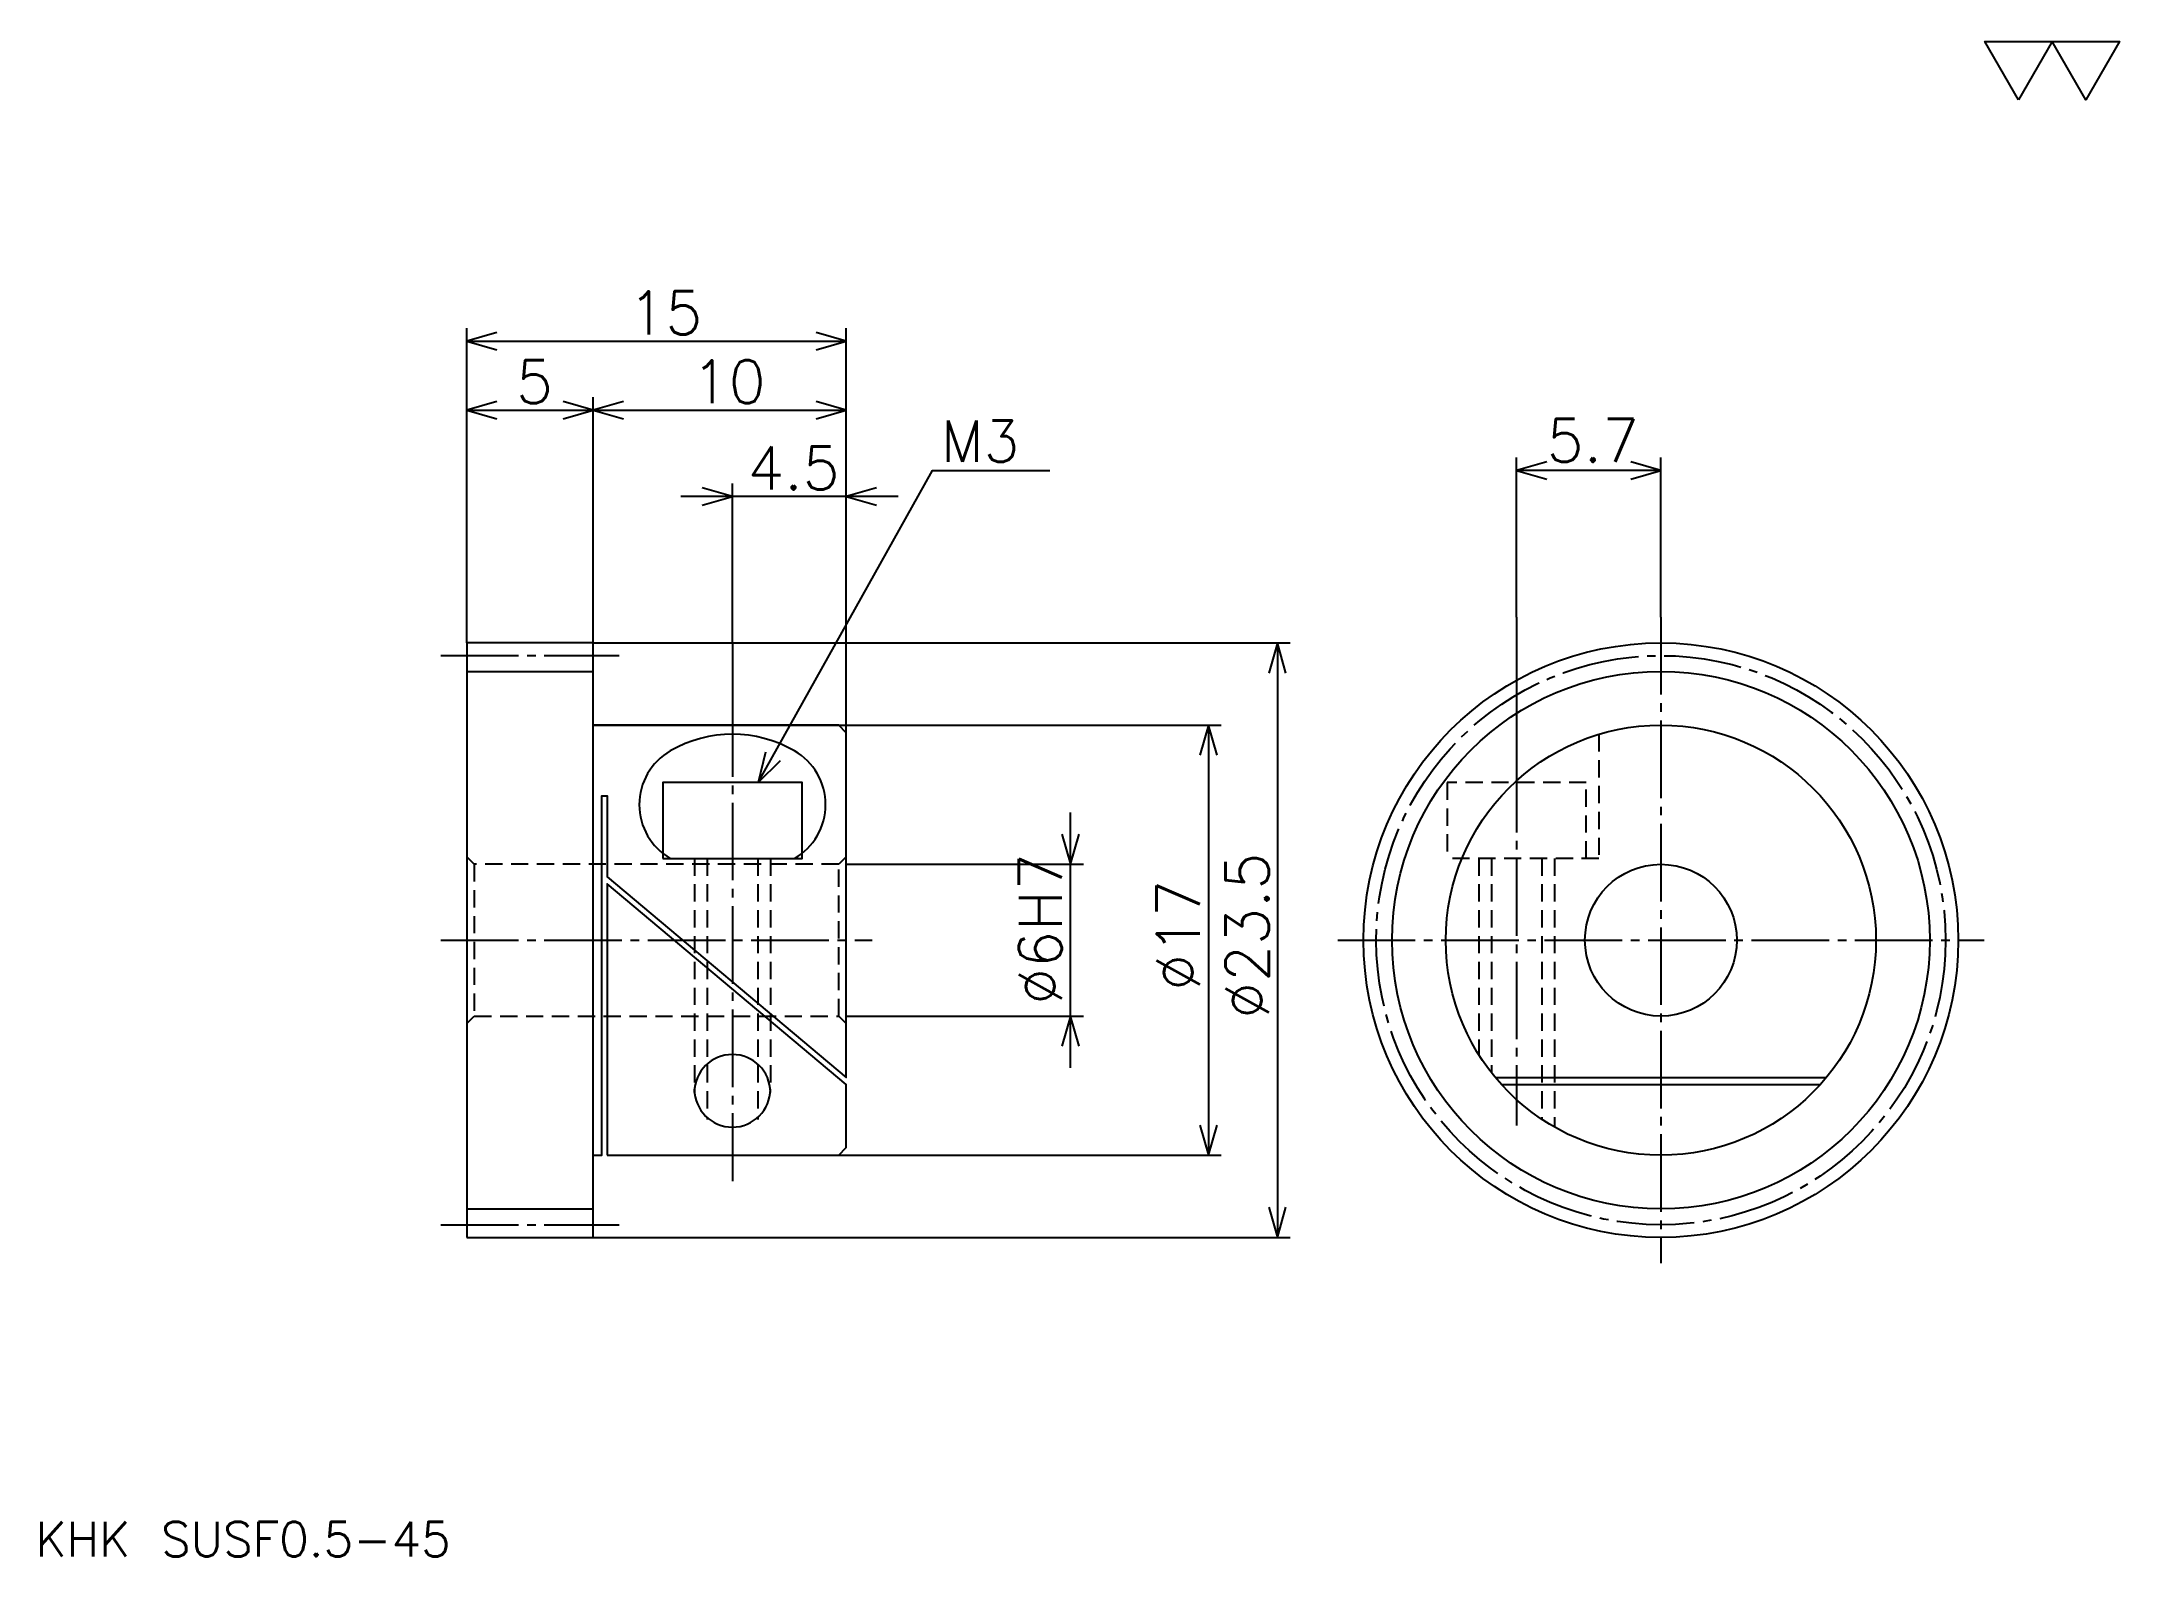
# Model space of a CAD drawing. Extents: x 3.6 to 85.8, y 3.7 to 63.6.
import ezdxf

# ---------------------------------------------------------------- set-up
doc = ezdxf.new("R2010")
doc.units = 0
doc.linetypes.add('DASHDOT', pattern=[4.088496, 3.066372, -0.340708, 0.340708, -0.340708])
doc.linetypes.add('HIDDEN', pattern=[1.022124, 0.681416, -0.340708])
doc.layers.get('0').update_dxf_attribs({"linetype": 'CONTINUOUS'})
doc.layers.add('DASHDOT', color=6, linetype='DASHDOT')
doc.layers.add('HIDDEN', color=2, linetype='HIDDEN')
doc.styles.add('KANJI', font='TXT', dxfattribs={"bigfont": 'BIGFONT'})

msp = doc.modelspace()

# ---------------------------------------------------------------- linework, layer by layer
at = {"color": 5}
for p, q in [((20.442476, 39.858406), (20.442476, 52.294247)), ((20.442476, 51.783184), (35.442474, 51.783184)), ((35.442474, 39.858406), (35.442474, 52.294247)), ((25.442476, 39.858406), (25.442476, 49.568584)), ((20.442476, 49.057522), (25.442476, 49.057522)), ((25.442476, 49.057522), (35.442474, 49.057522)), ((61.934952, 40.880531), (61.934952, 47.183628)), ((67.634956, 40.880531), (67.634956, 47.183628)), ((30.942476, 39.858406), (30.942476, 46.161507)), ((67.634956, 46.672565), (61.934952, 46.672565)), ((37.486725, 45.650444), (28.898228, 45.650444)), ((61.934952, 40.880531), (61.934952, 35.436081)), ((20.442476, 39.858406), (20.442476, 39.858406)), ((25.442476, 39.858406), (25.442476, 39.858406)), ((25.442476, 39.858406), (35.442474, 39.858406)), ((30.942476, 39.858406), (30.942476, 36.608406)), ((35.442474, 39.858406), (52.988937, 39.858406)), ((35.442474, 36.308407), (35.442474, 39.858406)), ((52.477875, 39.858406), (52.477875, 16.358406)), ((25.442476, 36.608406), (35.442474, 36.608406)), ((35.442474, 36.608406), (50.263275, 36.608406)), ((49.752213, 36.608406), (49.752213, 19.608406)), ((44.30088, 23.064159), (44.30088, 33.152653)), ((35.442474, 31.108406), (44.811943, 31.108406)), ((35.442474, 25.108406), (44.811943, 25.108406)), ((35.142475, 19.608406), (35.442474, 19.608406)), ((35.442474, 19.608406), (50.263275, 19.608406)), ((25.442476, 16.358406), (35.442474, 16.358406)), ((35.442474, 16.358406), (52.988937, 16.358406))]:
    msp.add_line(p, q, dxfattribs=at)
at = {"color": 4}
for p, q in [((20.442476, 38.733406), (25.442476, 38.733406)), ((28.487848, 31.338406), (33.397102, 31.338406)), ((29.442476, 22.090664), (29.442476, 22.218548)), ((32.442474, 22.090664), (32.442474, 22.218548)), ((61.098061, 22.675264), (74.171844, 22.675264)), ((61.329399, 22.408405), (73.940506, 22.408405)), ((20.442476, 17.483406), (25.442476, 17.483406))]:
    msp.add_line(p, q, dxfattribs=at)
at = {"color": 7}
msp.add_lwpolyline([(81.769913, 61.327435), (80.441154, 63.630619), (85.756195, 63.630619), (84.427437, 61.327435), (83.098671, 63.630619), (81.769913, 61.327435)], dxfattribs=at)
at = {"color": 5}
for points in [[(21.634954, 52.123894), (20.442476, 51.783184), (21.634954, 51.442474)], [(34.25, 51.442474), (35.442474, 51.783184), (34.25, 52.123894)], [(21.634954, 49.398232), (20.442476, 49.057522), (21.634954, 48.716812)], [(24.249998, 48.716812), (25.442476, 49.057522), (24.249998, 49.398232)], [(26.634954, 49.398232), (25.442476, 49.057522), (26.634954, 48.716812)], [(34.25, 48.716812), (35.442474, 49.057522), (34.25, 49.398232)], [(63.127434, 47.013275), (61.934952, 46.672565), (63.127434, 46.331856)], [(66.442474, 46.331856), (67.634956, 46.672565), (66.442474, 47.013275)], [(29.749998, 45.309734), (30.942476, 45.650444), (29.749998, 45.99115)], [(31.9646, 34.338406), (38.849556, 46.672565), (43.483185, 46.672565)], [(36.634956, 45.99115), (35.442474, 45.650444), (36.634956, 45.309734)], [(52.818588, 38.665928), (52.477875, 39.858406), (52.137169, 38.665928)], [(50.092918, 35.415928), (49.752213, 36.608406), (49.411503, 35.415928)], [(32.248325, 35.545712), (31.9646, 34.338406), (32.843323, 35.213585)], [(43.960175, 32.300884), (44.30088, 31.108406), (44.64159, 32.300884)], [(44.64159, 23.915928), (44.30088, 25.108406), (43.960175, 23.915928)], [(49.411503, 20.800884), (49.752213, 19.608406), (50.092918, 20.800884)], [(52.137169, 17.550884), (52.477875, 16.358406), (52.818588, 17.550884)]]:
    msp.add_lwpolyline(points, dxfattribs=at)
at = {"color": 4}
for points in [[(20.442476, 16.358406), (20.442476, 16.358406), (25.442476, 16.358406), (25.442476, 16.358406), (25.442476, 39.858406), (25.442476, 39.858406), (20.442476, 39.858406), (20.442476, 39.858406), (20.442476, 16.358406)], [(25.442476, 19.608406), (25.783184, 19.608406), (25.783184, 33.808407), (25.98761, 33.808407), (25.98761, 30.608839), (35.442474, 22.675264), (35.442474, 36.308407), (35.142475, 36.608406), (25.442476, 36.608406)], [(28.192476, 31.338406), (33.692474, 31.338406), (33.692474, 34.338406), (28.192476, 34.338406), (28.192476, 31.338406)], [(25.98761, 19.608406), (35.142475, 19.608406), (35.442474, 19.908405), (35.442474, 22.408405), (25.98761, 30.341982), (25.98761, 19.608406)]]:
    msp.add_lwpolyline(points, dxfattribs=at)
for radius in [11.75, 10.625, 8.5, 3]:
    msp.add_circle((67.634956, 28.108406), radius, dxfattribs=at)
for centre, radius, start, end in [((30.942476, 31.338406), 4.909257, 60.00000468, 119.99999532), ((29.715162, 33.464176), 2.454628, 119.99999532, 240.00000468), ((32.169792, 33.464176), 2.454628, 299.99999532, 60.00000468), ((30.942476, 22.090664), 1.5, 0, 180), ((30.942476, 22.218548), 1.5, 180, 0)]:
    msp.add_arc(centre, radius, start, end, dxfattribs=at)
at = {"layer": 'DASHDOT', "color": 7}
for p, q in [((67.634956, 40.880531), (67.634956, 15.336282)), ((19.420353, 39.358406), (26.4646, 39.358406)), ((30.942476, 37.630531), (30.942476, 18.586281)), ((61.934952, 35.436081), (61.934952, 20.780729)), ((19.420353, 28.108406), (36.4646, 28.108406)), ((54.862831, 28.108406), (80.407082, 28.108406)), ((19.420353, 16.858406), (26.4646, 16.858406))]:
    msp.add_line(p, q, dxfattribs=at)
msp.add_circle((67.634956, 28.108406), 11.25, dxfattribs=at)
at = {"layer": 'HIDDEN', "color": 4}
for p, q in [((29.442476, 31.338406), (29.442476, 22.154606)), ((29.942476, 31.338406), (29.942476, 21.026033)), ((31.942476, 31.338406), (31.942476, 21.026033)), ((32.442474, 31.338406), (32.442474, 22.154606)), ((35.442474, 31.408405), (35.142475, 31.108406)), ((60.434952, 31.338406), (60.434952, 23.590664)), ((60.934952, 31.338406), (60.934952, 22.877728)), ((62.934952, 31.338406), (62.934952, 21.026033)), ((63.434952, 31.338406), (63.434952, 20.718548)), ((20.742476, 31.108406), (20.742476, 25.108406)), ((35.442474, 24.808407), (35.142475, 25.108406))]:
    msp.add_line(p, q, dxfattribs=at)
for points in [[(65.184952, 36.247662), (65.184952, 31.338406), (59.184952, 31.338406)], [(64.684952, 31.338406), (64.684952, 34.338406), (59.184952, 34.338406), (59.184952, 31.338406)], [(20.442476, 24.808407), (20.742476, 25.108406), (35.142475, 25.108406), (35.142475, 31.108406), (20.742476, 31.108406), (20.442476, 31.408405)]]:
    msp.add_lwpolyline(points, dxfattribs=at)

# ---------------------------------------------------------------- texts
at = {"color": 7, "style": 'KANJI'}
for s, height, p in [('15', 1.70354, (26.835175, 52.055748)), ('5', 1.70354, (22.388826, 49.330086)), ('10', 1.70354, (29.335175, 49.330086)), ('M3', 1.635398, (39.190262, 47.013275)), ('4.5', 1.70354, (31.531525, 45.923008)), ('KHK SUSF0.5-45', 1.362832, (3.40708, 3.747788))]:
    msp.add_text(s, height=height, dxfattribs=at).set_placement(p)
for s, rotation, p in [('5.7', 360, (63.124001, 47.013275)), ('%%c6H7', 90, (43.960175, 25.553097)), ('%%c23.5', 90, (52.137169, 24.999447)), ('%%c17', 90, (49.411503, 26.106747))]:
    msp.add_text(s, height=1.70354, rotation=rotation, dxfattribs=at).set_placement(p)

doc.saveas('drawing.dxf')
